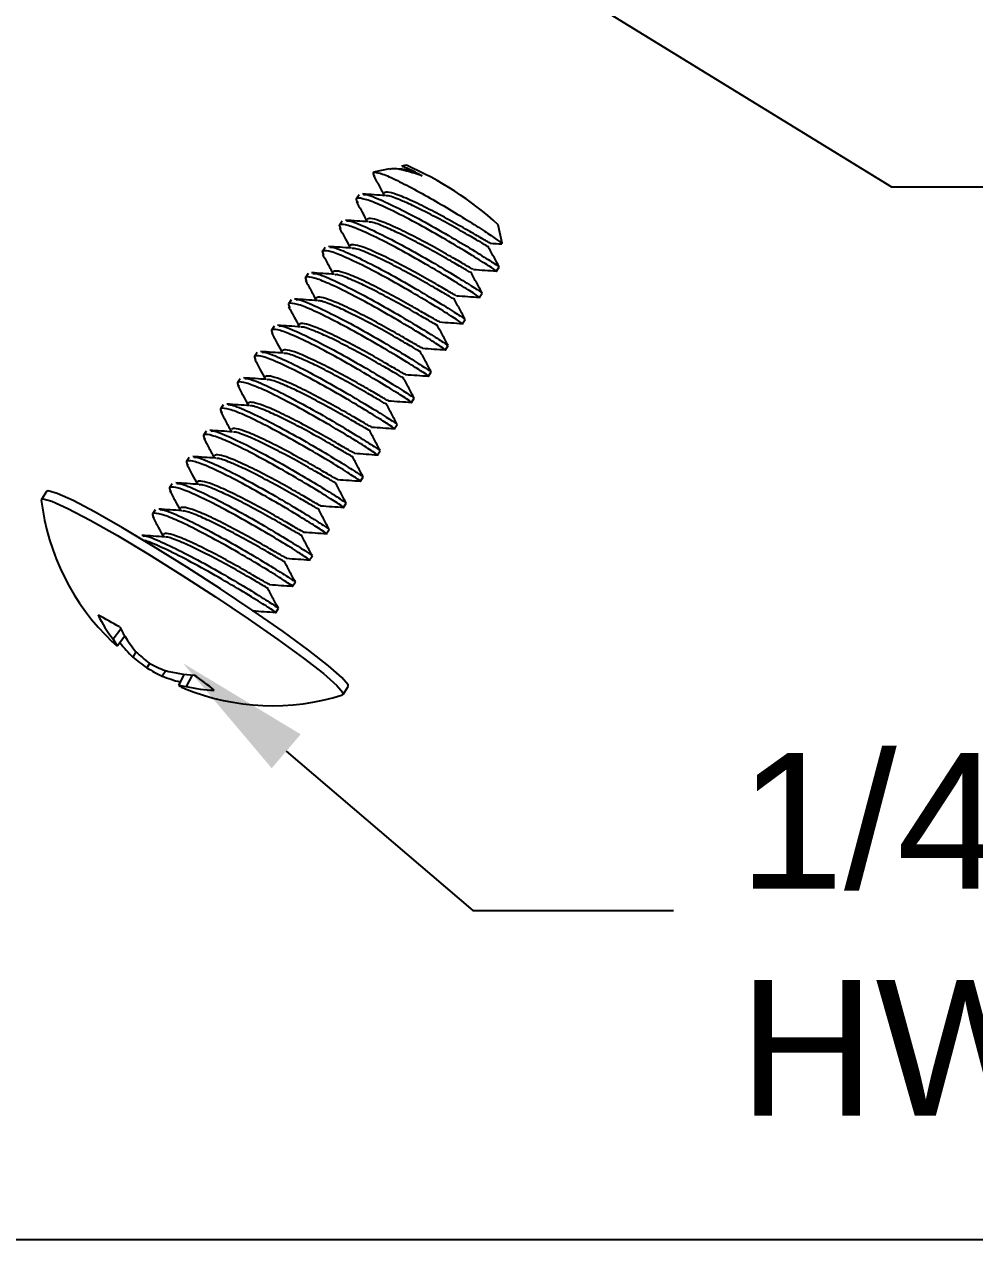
# Model space of a CAD drawing. Extents: x 0 to 12.5, y -13.7 to 0.
# Drawn here: x 5.495 to 6.808, y -13.68 to -12.001 of the extents above; entities that cross this region are included whole.
import ezdxf
from ezdxf import colors
from ezdxf.entities.mleader import LeaderData, LeaderLine
from ezdxf.math import Vec2, Vec3

# ---------------------------------------------------------------- set-up
doc = ezdxf.new("R2010")
doc.units = 0
doc.header["$LTSCALE"] = 0.5
doc.header["$MEASUREMENT"] = 0
doc.layers.add('FAB DWG', color=221, linetype='CONTINUOUS')
doc.layers.add('Hardware', color=242, linetype='CONTINUOUS')
doc.layers.add('Text-Unprinted', color=131, linetype='CONTINUOUS', plot=False)
doc.styles.add('LSAD_Standard', font='arial.ttf')

msp = doc.modelspace()

# ---------------------------------------------------------------- linework, layer by layer
at = {"layer": 'Hardware', "linetype": 'Continuous', "lineweight": 25, "transparency": 16777216}
for p, q in [((5.9996, -12.2004), (5.9774, -12.2051)), ((6.0175, -12.201), (6.0064, -12.2003)), ((6.0228, -12.1955), (6.0164, -12.1968)), ((5.9575, -12.2363), (5.9537, -12.2421)), ((5.934, -12.2726), (5.9303, -12.2784)), ((6.1554, -12.3033), (6.1498, -12.2776)), ((5.9105, -12.3089), (5.9068, -12.3147)), ((5.8871, -12.3452), (5.8833, -12.351)), ((6.1474, -12.3416), (6.1511, -12.3358)), ((6.1239, -12.3779), (6.1276, -12.3721)), ((5.8636, -12.3815), (5.8599, -12.3873)), ((6.1004, -12.4142), (6.1042, -12.4084)), ((5.8401, -12.4178), (5.8364, -12.4236)), ((6.077, -12.4505), (6.0807, -12.4447)), ((5.8167, -12.4541), (5.8129, -12.4599)), ((5.7932, -12.4904), (5.7894, -12.4961)), ((6.0535, -12.4868), (6.0572, -12.481)), ((5.7697, -12.5266), (5.766, -12.5324)), ((6.03, -12.5231), (6.0338, -12.5173)), ((5.7463, -12.5629), (5.7425, -12.5687)), ((6.0066, -12.5594), (6.0103, -12.5536)), ((5.9831, -12.5956), (5.9868, -12.5899)), ((5.7228, -12.5992), (5.719, -12.605)), ((5.9596, -12.6319), (5.9634, -12.6261)), ((5.5257, -12.6463), (5.5186, -12.6572)), ((5.6993, -12.6355), (5.6956, -12.6413)), ((5.9361, -12.6682), (5.9399, -12.6624)), ((5.6759, -12.6718), (5.6721, -12.6776)), ((5.6524, -12.7081), (5.6518, -12.709)), ((5.9127, -12.7045), (5.9164, -12.6987)), ((5.8892, -12.7408), (5.893, -12.735)), ((5.8657, -12.7771), (5.8695, -12.7713)), ((5.8423, -12.8134), (5.846, -12.8076)), ((5.6283, -12.8364), (5.6177, -12.8505)), ((5.634, -12.8462), (5.6236, -12.8594)), ((5.6492, -12.8678), (5.6449, -12.8752)), ((5.668, -12.8838), (5.6641, -12.8898)), ((5.6905, -12.8941), (5.6853, -12.9013)), ((5.716, -12.8989), (5.7081, -12.914)), ((5.7271, -12.8999), (5.7185, -12.9156)), ((5.9355, -12.9269), (5.9426, -12.916))]:
    msp.add_line(p, q, dxfattribs=at)
at = {"layer": 'Hardware', "linetype": 'Continuous', "lineweight": 25, "transparency": 16777216, "flags": 128}
for points in [[(5.9426, -12.916), (5.9423, -12.9133), (5.9338, -12.9033), (5.9153, -12.8871), (5.8878, -12.8656), (5.8525, -12.8398), (5.8113, -12.8112), (5.7662, -12.781), (5.7195, -12.7508), (5.6736, -12.7222), (5.6306, -12.6965), (5.5929, -12.675), (5.5623, -12.6589), (5.5402, -12.6489), (5.5279, -12.6455), (5.5257, -12.6463)], [(5.5184, -12.6583), (5.5209, -12.6564), (5.5332, -12.6598), (5.5552, -12.6698), (5.5859, -12.6859), (5.6236, -12.7073), (5.6665, -12.733), (5.7125, -12.7617), (5.7592, -12.7919), (5.8042, -12.8221), (5.8455, -12.8507), (5.8807, -12.8765), (5.9083, -12.898), (5.9268, -12.9142), (5.9352, -12.9242), (5.9346, -12.9275)]]:
    msp.add_lwpolyline(points, dxfattribs=at)
at = {"layer": 'Hardware', "linetype": 'Continuous', "lineweight": 25, "transparency": 16777216}
for centre, radius, start, end in [((5.8342, -12.6264), 0.4705, 47.8577, 66.3586), ((5.8381, -12.6204), 0.3219, 186.7687, 226.5058), ((5.3475, -13.3062), 0.549, 59.4309, 62.9961), ((5.7608, -12.7379), 0.182, 205.7449, 218.1852), ((5.8109, -12.7376), 0.2076, 207.495, 218.8238), ((5.647, -12.8218), 0.0443, 225.5953, 238.1242), ((5.6683, -12.8235), 0.0573, 208.0157, 218.7523), ((5.765, -12.7499), 0.1736, 217.3292, 226.2182), ((5.8213, -12.6645), 0.2748, 230.0676, 235.0955), ((5.8442, -12.6594), 0.2854, 226.8992, 231.7849), ((5.8059, -12.6525), 0.2765, 239.1457, 244.1581), ((5.7988, -12.6319), 0.2838, 242.4792, 247.3783), ((5.7409, -12.6948), 0.2055, 255.5512, 266.926), ((5.4062, -13.3593), 0.5618, 51.3098, 54.8203), ((5.7513, -12.7384), 0.1758, 247.9468, 256.5677), ((5.7337, -12.8758), 0.046, 236.1418, 248.4368), ((5.7217, -12.86), 0.0557, 255.8224, 266.7001), ((5.7614, -12.7409), 0.18, 256.2024, 268.7065), ((5.8381, -12.6204), 0.3219, 247.7745, 287.4477)]:
    msp.add_arc(centre, radius, start, end, dxfattribs=at)
for points, knots in [([(5.9786, -12.2049), (5.978, -12.2051), (5.9762, -12.2058), (5.9781, -12.2089), (5.9793, -12.2109)], [0, 0, 0, 0, 0.349433, 1, 1, 1, 1]), ([(5.9776, -12.2097), (5.9801, -12.2145), (5.9852, -12.2239), (5.9902, -12.2333), (5.9927, -12.238)], [0, 0, 0, 0, 0.5004314, 1, 1, 1, 1]), ([(5.9786, -12.2049), (5.9818, -12.2054), (5.9882, -12.2063), (6.0095, -12.2158), (6.0365, -12.2299), (6.067, -12.2471), (6.097, -12.2651), (6.1235, -12.2816), (6.1433, -12.2948), (6.155, -12.303), (6.155, -12.3037), (6.155, -12.304)], [0, 0, 0, 0, 0.117031, 0.234062, 0.35118, 0.464409, 0.577698, 0.688252, 0.7977, 0.90561, 1, 1, 1, 1]), ([(6.0449, -12.2102), (6.0374, -12.2077), (6.0223, -12.2027), (6.0065, -12.1996), (6.0017, -12.2007), (5.9998, -12.2011)], [0, 0, 0, 0, 0.369108, 0.74889, 1, 1, 1, 1]), ([(6.0171, -12.1967), (6.0178, -12.1969), (6.0201, -12.1973), (6.0283, -12.2009), (6.0395, -12.2072), (6.0449, -12.2102)], [0, 0, 0, 0, 0.172667, 0.60181, 1, 1, 1, 1]), ([(6.0449, -12.2102), (6.0424, -12.2091), (6.0325, -12.2049), (6.0219, -12.2009), (6.019, -12.2015), (6.0185, -12.2017)], [0, 0, 0, 0, 0.21001, 0.835444, 1, 1, 1, 1]), ([(6.1469, -12.3413), (6.147, -12.3414), (6.1497, -12.343), (6.1417, -12.3376), (6.1225, -12.3253), (6.0913, -12.3063), (6.0545, -12.285), (6.017, -12.2647), (5.986, -12.2497), (5.9645, -12.2414), (5.956, -12.2405), (5.9528, -12.2421), (5.9546, -12.2452), (5.9558, -12.2472)], [0, 0, 0, 0, 0.008067, 0.124209, 0.240351, 0.356493, 0.472636, 0.588778, 0.70492, 0.804129, 0.904298, 0.93774, 1, 1, 1, 1]), ([(5.994, -12.2373), (5.9888, -12.237), (5.9782, -12.2363), (5.9676, -12.2355), (5.9623, -12.2351)], [0, 0, 0, 0, 0.499617, 1, 1, 1, 1]), ([(5.9639, -12.2362), (5.9649, -12.236), (5.9686, -12.2354), (5.9887, -12.2435), (6.0206, -12.2588), (6.0582, -12.2793), (6.0951, -12.3006), (6.1258, -12.3193), (6.1469, -12.3327), (6.1496, -12.3347), (6.151, -12.3357)], [0, 0, 0, 0, 0.047017, 0.183541, 0.320064, 0.456588, 0.593111, 0.729635, 0.866159, 1, 1, 1, 1]), ([(6.1389, -12.3031), (6.1377, -12.3025), (6.1355, -12.3014), (6.1194, -12.292), (6.0963, -12.2788), (6.0685, -12.2635), (6.0404, -12.249), (6.0171, -12.2385), (6.0012, -12.233), (5.9941, -12.2323), (5.9927, -12.2336), (5.9923, -12.234)], [0, 0, 0, 0, 0.123141, 0.248482, 0.373822, 0.499163, 0.624503, 0.749844, 0.85389, 0.959085, 1, 1, 1, 1]), ([(6.1358, -12.3075), (6.1359, -12.3075), (6.1376, -12.3089), (6.1314, -12.3052), (6.1168, -12.2968), (6.0933, -12.2832), (6.0671, -12.2689), (6.0422, -12.256), (6.0249, -12.2479), (6.0092, -12.2412), (5.9984, -12.2372), (5.9956, -12.2378), (5.995, -12.238)], [0, 0, 0, 0, 0.007326, 0.143902, 0.280479, 0.417055, 0.553631, 0.667004, 0.78163, 0.82749, 0.964066, 1, 1, 1, 1]), ([(5.9541, -12.246), (5.9566, -12.2507), (5.9616, -12.2599), (5.9664, -12.2691), (5.9688, -12.2735)], [0, 0, 0, 0, 0.51432, 1, 1, 1, 1]), ([(6.1234, -12.3776), (6.1236, -12.3777), (6.1262, -12.3793), (6.1183, -12.3739), (6.099, -12.3616), (6.0678, -12.3426), (6.031, -12.3213), (5.9935, -12.301), (5.9625, -12.286), (5.941, -12.2777), (5.9326, -12.2768), (5.9293, -12.2784), (5.9312, -12.2815), (5.9324, -12.2835)], [0, 0, 0, 0, 0.008067, 0.124209, 0.240351, 0.356493, 0.472636, 0.588778, 0.70492, 0.804129, 0.904298, 0.93774, 1, 1, 1, 1]), ([(5.9706, -12.2736), (5.9653, -12.2733), (5.9548, -12.2725), (5.9442, -12.2718), (5.9389, -12.2714)], [0, 0, 0, 0, 0.499617, 1, 1, 1, 1]), ([(5.9404, -12.2724), (5.9414, -12.2723), (5.9452, -12.2717), (5.9652, -12.2798), (5.9971, -12.2951), (6.0348, -12.3155), (6.0717, -12.3369), (6.1023, -12.3555), (6.1235, -12.369), (6.1262, -12.371), (6.1275, -12.372)], [0, 0, 0, 0, 0.047017, 0.183541, 0.320064, 0.456588, 0.593111, 0.729635, 0.866159, 1, 1, 1, 1]), ([(6.1154, -12.3394), (6.1143, -12.3388), (6.112, -12.3377), (6.096, -12.3283), (6.0728, -12.3151), (6.045, -12.2998), (6.0169, -12.2853), (5.9937, -12.2748), (5.9777, -12.2693), (5.9706, -12.2686), (5.9692, -12.2699), (5.9688, -12.2703)], [0, 0, 0, 0, 0.123141, 0.248482, 0.373822, 0.499163, 0.624503, 0.749844, 0.85389, 0.959085, 1, 1, 1, 1]), ([(6.1123, -12.3438), (6.1124, -12.3438), (6.1141, -12.3452), (6.108, -12.3415), (6.0934, -12.333), (6.0698, -12.3195), (6.0437, -12.3052), (6.0187, -12.2923), (6.0014, -12.2842), (5.9857, -12.2775), (5.975, -12.2735), (5.9721, -12.2741), (5.9715, -12.2742)], [0, 0, 0, 0, 0.007326, 0.143902, 0.280479, 0.417055, 0.553631, 0.667004, 0.78163, 0.82749, 0.964066, 1, 1, 1, 1]), ([(5.9306, -12.2823), (5.9332, -12.287), (5.9381, -12.2962), (5.943, -12.3053), (5.9453, -12.3098)], [0, 0, 0, 0, 0.51432, 1, 1, 1, 1]), ([(5.9471, -12.3099), (5.9418, -12.3095), (5.9313, -12.3088), (5.9207, -12.3081), (5.9154, -12.3077)], [0, 0, 0, 0, 0.499617, 1, 1, 1, 1]), ([(5.917, -12.3087), (5.9179, -12.3086), (5.9217, -12.308), (5.9418, -12.3161), (5.9736, -12.3314), (6.0113, -12.3518), (6.0482, -12.3732), (6.0789, -12.3918), (6.1, -12.4053), (6.1027, -12.4073), (6.104, -12.4083)], [0, 0, 0, 0, 0.047017, 0.183541, 0.320064, 0.456588, 0.593111, 0.729635, 0.866159, 1, 1, 1, 1]), ([(6.0919, -12.3757), (6.0908, -12.3751), (6.0886, -12.374), (6.0725, -12.3646), (6.0494, -12.3513), (6.0216, -12.3361), (5.9934, -12.3216), (5.9702, -12.3111), (5.9543, -12.3055), (5.9471, -12.3049), (5.9457, -12.3062), (5.9454, -12.3066)], [0, 0, 0, 0, 0.123141, 0.248482, 0.373822, 0.499163, 0.624503, 0.749844, 0.85389, 0.959085, 1, 1, 1, 1]), ([(6.0888, -12.3801), (6.0889, -12.3801), (6.0907, -12.3815), (6.0845, -12.3778), (6.0699, -12.3693), (6.0464, -12.3558), (6.0202, -12.3415), (5.9953, -12.3285), (5.978, -12.3205), (5.9623, -12.3138), (5.9515, -12.3098), (5.9486, -12.3104), (5.948, -12.3105)], [0, 0, 0, 0, 0.007326, 0.143902, 0.280479, 0.417055, 0.553631, 0.667004, 0.78163, 0.82749, 0.964066, 1, 1, 1, 1]), ([(6.1511, -12.3358), (6.1486, -12.3311), (6.1436, -12.3218), (6.1385, -12.3124), (6.136, -12.3076)], [0, 0, 0, 0, 0.5004911, 1, 1, 1, 1]), ([(6.1389, -12.3031), (6.1443, -12.3035), (6.1496, -12.3039), (6.155, -12.3042), (6.155, -12.3042)], [0, 0, 0, 0, 0.993265, 1, 1, 1, 1]), ([(6.0999, -12.4139), (6.1001, -12.414), (6.1027, -12.4156), (6.0948, -12.4102), (6.0756, -12.3979), (6.0443, -12.3789), (6.0076, -12.3576), (5.97, -12.3373), (5.939, -12.3223), (5.9176, -12.3139), (5.9091, -12.3131), (5.9059, -12.3147), (5.9077, -12.3178), (5.9089, -12.3197)], [0, 0, 0, 0, 0.008067, 0.124209, 0.240351, 0.356493, 0.472636, 0.588778, 0.70492, 0.804129, 0.904298, 0.93774, 1, 1, 1, 1]), ([(5.9072, -12.3186), (5.9097, -12.3233), (5.9146, -12.3325), (5.9195, -12.3416), (5.9219, -12.3461)], [0, 0, 0, 0, 0.51432, 1, 1, 1, 1]), ([(5.9236, -12.3462), (5.9184, -12.3458), (5.9078, -12.3451), (5.8972, -12.3444), (5.8919, -12.344)], [0, 0, 0, 0, 0.499617, 1, 1, 1, 1]), ([(5.8935, -12.345), (5.8945, -12.3449), (5.8982, -12.3442), (5.9183, -12.3524), (5.9502, -12.3677), (5.9878, -12.3881), (6.0247, -12.4095), (6.0554, -12.4281), (6.0765, -12.4416), (6.0792, -12.4436), (6.0806, -12.4446)], [0, 0, 0, 0, 0.047017, 0.183541, 0.320064, 0.456588, 0.593111, 0.729635, 0.866159, 1, 1, 1, 1]), ([(6.0685, -12.412), (6.0673, -12.4114), (6.0651, -12.4103), (6.049, -12.4009), (6.0259, -12.3876), (5.9981, -12.3723), (5.9699, -12.3579), (5.9467, -12.3474), (5.9308, -12.3418), (5.9237, -12.3412), (5.9223, -12.3425), (5.9219, -12.3429)], [0, 0, 0, 0, 0.123141, 0.2484816, 0.3738221, 0.4991627, 0.6245033, 0.7498438, 0.8538896, 0.9590852, 1, 1, 1, 1]), ([(6.1276, -12.3721), (6.1251, -12.3674), (6.1201, -12.3581), (6.1151, -12.3486), (6.1125, -12.3439)], [0, 0, 0, 0, 0.500491, 1, 1, 1, 1]), ([(6.1155, -12.3394), (6.1208, -12.3398), (6.1315, -12.3405), (6.142, -12.3413), (6.1473, -12.3416)], [0, 0, 0, 0, 0.499441, 1, 1, 1, 1]), ([(6.0765, -12.4502), (6.0766, -12.4503), (6.0793, -12.4519), (6.0713, -12.4464), (6.0521, -12.4342), (6.0209, -12.4152), (5.9841, -12.3939), (5.9466, -12.3736), (5.9156, -12.3586), (5.8941, -12.3502), (5.8856, -12.3494), (5.8824, -12.351), (5.8842, -12.3541), (5.8854, -12.356)], [0, 0, 0, 0, 0.008067, 0.124209, 0.240351, 0.356493, 0.472636, 0.588778, 0.70492, 0.804129, 0.904298, 0.93774, 1, 1, 1, 1]), ([(5.8837, -12.3549), (5.8862, -12.3596), (5.8911, -12.3688), (5.896, -12.3779), (5.8984, -12.3824)], [0, 0, 0, 0, 0.5143198, 1, 1, 1, 1]), ([(6.0654, -12.4163), (6.0655, -12.4164), (6.0672, -12.4178), (6.061, -12.4141), (6.0464, -12.4056), (6.0229, -12.3921), (5.9967, -12.3778), (5.9718, -12.3648), (5.9545, -12.3568), (5.9388, -12.3501), (5.928, -12.3461), (5.9252, -12.3467), (5.9246, -12.3468)], [0, 0, 0, 0, 0.0073259, 0.1439023, 0.2804787, 0.417055, 0.5536314, 0.6670041, 0.7816296, 0.8274895, 0.9640659, 1, 1, 1, 1]), ([(6.045, -12.4482), (6.0439, -12.4477), (6.0416, -12.4466), (6.0256, -12.4372), (6.0024, -12.4239), (5.9746, -12.4086), (5.9465, -12.3942), (5.9233, -12.3837), (5.9073, -12.3781), (5.9002, -12.3775), (5.8988, -12.3788), (5.8984, -12.3792)], [0, 0, 0, 0, 0.123141, 0.248482, 0.373822, 0.499163, 0.624503, 0.749844, 0.85389, 0.959085, 1, 1, 1, 1]), ([(6.092, -12.3757), (6.0973, -12.3761), (6.108, -12.3768), (6.1186, -12.3776), (6.1239, -12.3779)], [0, 0, 0, 0, 0.4994411, 1, 1, 1, 1]), ([(6.053, -12.4865), (6.0532, -12.4866), (6.0558, -12.4882), (6.0479, -12.4827), (6.0286, -12.4705), (5.9974, -12.4515), (5.9606, -12.4302), (5.9231, -12.4099), (5.8921, -12.3949), (5.8706, -12.3865), (5.8622, -12.3857), (5.8589, -12.3873), (5.8608, -12.3903), (5.862, -12.3923)], [0, 0, 0, 0, 0.0080673, 0.1242094, 0.2403514, 0.3564935, 0.4726355, 0.5887776, 0.7049196, 0.8041289, 0.9042982, 0.9377396, 1, 1, 1, 1]), ([(5.8602, -12.3912), (5.8628, -12.3959), (5.8677, -12.4051), (5.8726, -12.4142), (5.8749, -12.4186)], [0, 0, 0, 0, 0.51432, 1, 1, 1, 1]), ([(5.9002, -12.3825), (5.8949, -12.3821), (5.8844, -12.3814), (5.8738, -12.3807), (5.8684, -12.3803)], [0, 0, 0, 0, 0.499617, 1, 1, 1, 1]), ([(5.87, -12.3813), (5.871, -12.3811), (5.8748, -12.3805), (5.8948, -12.3887), (5.9267, -12.404), (5.9644, -12.4244), (6.0013, -12.4457), (6.0319, -12.4644), (6.0531, -12.4779), (6.0558, -12.4799), (6.0571, -12.4809)], [0, 0, 0, 0, 0.047017, 0.183541, 0.320064, 0.456588, 0.593111, 0.729635, 0.866159, 1, 1, 1, 1]), ([(6.0419, -12.4526), (6.042, -12.4527), (6.0437, -12.454), (6.0376, -12.4504), (6.0229, -12.4419), (5.9994, -12.4284), (5.9733, -12.414), (5.9483, -12.4011), (5.931, -12.393), (5.9153, -12.3864), (5.9046, -12.3824), (5.9017, -12.383), (5.9011, -12.3831)], [0, 0, 0, 0, 0.007326, 0.143902, 0.280479, 0.417055, 0.553631, 0.667004, 0.78163, 0.82749, 0.964066, 1, 1, 1, 1]), ([(6.1042, -12.4084), (6.1017, -12.4037), (6.0966, -12.3944), (6.0916, -12.3849), (6.0891, -12.3802)], [0, 0, 0, 0, 0.500491, 1, 1, 1, 1]), ([(6.0685, -12.412), (6.0739, -12.4124), (6.0845, -12.4131), (6.0951, -12.4138), (6.1004, -12.4142)], [0, 0, 0, 0, 0.499441, 1, 1, 1, 1]), ([(6.0295, -12.5228), (6.0297, -12.5229), (6.0323, -12.5245), (6.0244, -12.519), (6.0052, -12.5068), (5.9739, -12.4878), (5.9371, -12.4665), (5.8996, -12.4462), (5.8686, -12.4312), (5.8472, -12.4228), (5.8387, -12.422), (5.8355, -12.4236), (5.8373, -12.4266), (5.8385, -12.4286)], [0, 0, 0, 0, 0.008067, 0.124209, 0.240351, 0.356493, 0.472636, 0.588778, 0.70492, 0.804129, 0.904298, 0.93774, 1, 1, 1, 1]), ([(5.8368, -12.4275), (5.8393, -12.4322), (5.8442, -12.4414), (5.8491, -12.4505), (5.8515, -12.4549)], [0, 0, 0, 0, 0.51432, 1, 1, 1, 1]), ([(5.8767, -12.4188), (5.8714, -12.4184), (5.8609, -12.4177), (5.8503, -12.417), (5.845, -12.4166)], [0, 0, 0, 0, 0.499617, 1, 1, 1, 1]), ([(5.8466, -12.4176), (5.8475, -12.4174), (5.8513, -12.4168), (5.8714, -12.4249), (5.9032, -12.4403), (5.9409, -12.4607), (5.9778, -12.482), (6.0085, -12.5007), (6.0296, -12.5142), (6.0323, -12.5162), (6.0336, -12.5172)], [0, 0, 0, 0, 0.047017, 0.183541, 0.320064, 0.456588, 0.593111, 0.729635, 0.866159, 1, 1, 1, 1]), ([(6.0215, -12.4845), (6.0204, -12.484), (6.0181, -12.4829), (6.0021, -12.4735), (5.979, -12.4602), (5.9512, -12.4449), (5.923, -12.4305), (5.8998, -12.4199), (5.8839, -12.4144), (5.8767, -12.4138), (5.8753, -12.4151), (5.8749, -12.4155)], [0, 0, 0, 0, 0.123141, 0.248482, 0.373822, 0.499163, 0.624503, 0.749844, 0.85389, 0.959085, 1, 1, 1, 1]), ([(6.0184, -12.4889), (6.0185, -12.489), (6.0203, -12.4903), (6.0141, -12.4867), (5.9995, -12.4782), (5.976, -12.4647), (5.9498, -12.4503), (5.9249, -12.4374), (5.9076, -12.4293), (5.8918, -12.4227), (5.8811, -12.4186), (5.8782, -12.4193), (5.8776, -12.4194)], [0, 0, 0, 0, 0.007326, 0.143902, 0.280479, 0.417055, 0.553631, 0.667004, 0.78163, 0.82749, 0.964066, 1, 1, 1, 1]), ([(6.0807, -12.4447), (6.0782, -12.44), (6.0732, -12.4306), (6.0681, -12.4212), (6.0656, -12.4165)], [0, 0, 0, 0, 0.500491, 1, 1, 1, 1]), ([(6.0061, -12.5591), (6.0062, -12.5592), (6.0089, -12.5608), (6.0009, -12.5553), (5.9817, -12.5431), (5.9505, -12.524), (5.9137, -12.5028), (5.8762, -12.4824), (5.8452, -12.4674), (5.8237, -12.4591), (5.8152, -12.4582), (5.812, -12.4599), (5.8138, -12.4629), (5.815, -12.4649)], [0, 0, 0, 0, 0.008067, 0.124209, 0.240351, 0.356493, 0.472636, 0.588778, 0.70492, 0.804129, 0.904298, 0.93774, 1, 1, 1, 1]), ([(5.8532, -12.4551), (5.848, -12.4547), (5.8374, -12.454), (5.8268, -12.4532), (5.8215, -12.4529)], [0, 0, 0, 0, 0.4996169, 1, 1, 1, 1]), ([(5.8231, -12.4539), (5.8241, -12.4537), (5.8278, -12.4531), (5.8479, -12.4612), (5.8798, -12.4766), (5.9174, -12.497), (5.9543, -12.5183), (5.985, -12.537), (6.0061, -12.5505), (6.0088, -12.5525), (6.0102, -12.5535)], [0, 0, 0, 0, 0.047017, 0.183541, 0.320064, 0.456588, 0.593111, 0.729635, 0.866159, 1, 1, 1, 1]), ([(5.998, -12.5208), (5.9969, -12.5203), (5.9947, -12.5192), (5.9786, -12.5097), (5.9555, -12.4965), (5.9277, -12.4812), (5.8995, -12.4668), (5.8763, -12.4562), (5.8604, -12.4507), (5.8533, -12.45), (5.8519, -12.4514), (5.8515, -12.4517)], [0, 0, 0, 0, 0.123141, 0.2484816, 0.3738221, 0.4991627, 0.6245033, 0.7498438, 0.8538896, 0.9590852, 1, 1, 1, 1]), ([(5.995, -12.5252), (5.995, -12.5253), (5.9968, -12.5266), (5.9906, -12.523), (5.976, -12.5145), (5.9525, -12.501), (5.9263, -12.4866), (5.9014, -12.4737), (5.8841, -12.4656), (5.8684, -12.459), (5.8576, -12.4549), (5.8548, -12.4556), (5.8542, -12.4557)], [0, 0, 0, 0, 0.007326, 0.143902, 0.280479, 0.417055, 0.553631, 0.667004, 0.78163, 0.82749, 0.964066, 1, 1, 1, 1]), ([(6.0572, -12.481), (6.0547, -12.4763), (6.0497, -12.4669), (6.0447, -12.4575), (6.0421, -12.4528)], [0, 0, 0, 0, 0.500491, 1, 1, 1, 1]), ([(6.0451, -12.4483), (6.0504, -12.4487), (6.0611, -12.4494), (6.0716, -12.4501), (6.0769, -12.4505)], [0, 0, 0, 0, 0.499441, 1, 1, 1, 1]), ([(5.8133, -12.4637), (5.8158, -12.4685), (5.8207, -12.4777), (5.8256, -12.4868), (5.828, -12.4912)], [0, 0, 0, 0, 0.51432, 1, 1, 1, 1]), ([(5.9826, -12.5954), (5.9828, -12.5955), (5.9854, -12.597), (5.9774, -12.5916), (5.9582, -12.5793), (5.927, -12.5603), (5.8902, -12.5391), (5.8527, -12.5187), (5.8217, -12.5037), (5.8002, -12.4954), (5.7918, -12.4945), (5.7885, -12.4962), (5.7904, -12.4992), (5.7916, -12.5012)], [0, 0, 0, 0, 0.008067, 0.124209, 0.240351, 0.356493, 0.472636, 0.588778, 0.70492, 0.804129, 0.904298, 0.93774, 1, 1, 1, 1]), ([(5.8298, -12.4913), (5.8245, -12.491), (5.814, -12.4903), (5.8034, -12.4895), (5.798, -12.4892)], [0, 0, 0, 0, 0.499617, 1, 1, 1, 1]), ([(5.7996, -12.4902), (5.8006, -12.49), (5.8043, -12.4894), (5.8244, -12.4975), (5.8563, -12.5129), (5.894, -12.5333), (5.9309, -12.5546), (5.9615, -12.5733), (5.9827, -12.5868), (5.9854, -12.5888), (5.9867, -12.5898)], [0, 0, 0, 0, 0.047017, 0.183541, 0.320064, 0.456588, 0.593111, 0.729635, 0.866159, 1, 1, 1, 1]), ([(5.9746, -12.5571), (5.9735, -12.5566), (5.9712, -12.5555), (5.9552, -12.546), (5.932, -12.5328), (5.9042, -12.5175), (5.8761, -12.503), (5.8529, -12.4925), (5.8369, -12.487), (5.8298, -12.4863), (5.8284, -12.4877), (5.828, -12.488)], [0, 0, 0, 0, 0.123141, 0.248482, 0.373822, 0.499163, 0.624503, 0.749844, 0.85389, 0.959085, 1, 1, 1, 1]), ([(5.9715, -12.5615), (5.9716, -12.5616), (5.9733, -12.5629), (5.9672, -12.5593), (5.9525, -12.5508), (5.929, -12.5373), (5.9029, -12.5229), (5.8779, -12.51), (5.8606, -12.5019), (5.8449, -12.4952), (5.8341, -12.4912), (5.8313, -12.4918), (5.8307, -12.492)], [0, 0, 0, 0, 0.007326, 0.143902, 0.280479, 0.417055, 0.553631, 0.667004, 0.78163, 0.82749, 0.964066, 1, 1, 1, 1]), ([(6.0338, -12.5173), (6.0313, -12.5126), (6.0262, -12.5032), (6.0212, -12.4938), (6.0187, -12.4891)], [0, 0, 0, 0, 0.500491, 1, 1, 1, 1]), ([(6.0216, -12.4846), (6.0269, -12.4849), (6.0376, -12.4857), (6.0482, -12.4864), (6.0534, -12.4868)], [0, 0, 0, 0, 0.499441, 1, 1, 1, 1]), ([(5.7898, -12.5), (5.7924, -12.5048), (5.7973, -12.5139), (5.8022, -12.5231), (5.8045, -12.5275)], [0, 0, 0, 0, 0.5143198, 1, 1, 1, 1]), ([(5.8063, -12.5276), (5.801, -12.5273), (5.7905, -12.5266), (5.7799, -12.5258), (5.7746, -12.5254)], [0, 0, 0, 0, 0.499617, 1, 1, 1, 1]), ([(5.7762, -12.5265), (5.7771, -12.5263), (5.7809, -12.5257), (5.801, -12.5338), (5.8328, -12.5491), (5.8705, -12.5696), (5.9074, -12.5909), (5.9381, -12.6096), (5.9592, -12.623), (5.9619, -12.6251), (5.9632, -12.626)], [0, 0, 0, 0, 0.047017, 0.183541, 0.320064, 0.456588, 0.593111, 0.729635, 0.866159, 1, 1, 1, 1]), ([(5.9511, -12.5934), (5.95, -12.5928), (5.9477, -12.5917), (5.9317, -12.5823), (5.9086, -12.5691), (5.8808, -12.5538), (5.8526, -12.5393), (5.8294, -12.5288), (5.8135, -12.5233), (5.8063, -12.5226), (5.8049, -12.5239), (5.8045, -12.5243)], [0, 0, 0, 0, 0.123141, 0.248482, 0.373822, 0.499163, 0.624503, 0.749844, 0.85389, 0.959085, 1, 1, 1, 1]), ([(5.948, -12.5978), (5.9481, -12.5979), (5.9499, -12.5992), (5.9437, -12.5956), (5.9291, -12.5871), (5.9055, -12.5735), (5.8794, -12.5592), (5.8545, -12.5463), (5.8372, -12.5382), (5.8214, -12.5315), (5.8107, -12.5275), (5.8078, -12.5281), (5.8072, -12.5283)], [0, 0, 0, 0, 0.007326, 0.143902, 0.280479, 0.417055, 0.553631, 0.667004, 0.78163, 0.82749, 0.964066, 1, 1, 1, 1]), ([(6.0103, -12.5535), (6.0078, -12.5489), (6.0028, -12.5395), (5.9977, -12.5301), (5.9952, -12.5254)], [0, 0, 0, 0, 0.500491, 1, 1, 1, 1]), ([(5.9981, -12.5209), (6.0035, -12.5212), (6.0141, -12.522), (6.0247, -12.5227), (6.03, -12.5231)], [0, 0, 0, 0, 0.499441, 1, 1, 1, 1]), ([(5.9591, -12.6316), (5.9593, -12.6317), (5.9619, -12.6333), (5.954, -12.6279), (5.9348, -12.6156), (5.9035, -12.5966), (5.8667, -12.5753), (5.8292, -12.555), (5.7982, -12.54), (5.7768, -12.5317), (5.7683, -12.5308), (5.7651, -12.5324), (5.7669, -12.5355), (5.7681, -12.5375)], [0, 0, 0, 0, 0.008067, 0.124209, 0.240351, 0.356493, 0.472636, 0.588778, 0.70492, 0.804129, 0.904298, 0.93774, 1, 1, 1, 1]), ([(5.7664, -12.5363), (5.7689, -12.541), (5.7738, -12.5502), (5.7787, -12.5594), (5.7811, -12.5638)], [0, 0, 0, 0, 0.51432, 1, 1, 1, 1]), ([(5.7828, -12.5639), (5.7776, -12.5636), (5.767, -12.5628), (5.7564, -12.5621), (5.7511, -12.5617)], [0, 0, 0, 0, 0.499617, 1, 1, 1, 1]), ([(5.7527, -12.5627), (5.7537, -12.5626), (5.7574, -12.562), (5.7775, -12.5701), (5.8094, -12.5854), (5.847, -12.6058), (5.8839, -12.6272), (5.9146, -12.6458), (5.9357, -12.6593), (5.9384, -12.6613), (5.9398, -12.6623)], [0, 0, 0, 0, 0.047017, 0.183541, 0.320064, 0.456588, 0.593111, 0.729635, 0.866159, 1, 1, 1, 1]), ([(5.9276, -12.6297), (5.9265, -12.6291), (5.9243, -12.628), (5.9082, -12.6186), (5.8851, -12.6054), (5.8573, -12.5901), (5.8291, -12.5756), (5.8059, -12.5651), (5.79, -12.5596), (5.7829, -12.5589), (5.7815, -12.5602), (5.7811, -12.5606)], [0, 0, 0, 0, 0.123141, 0.248482, 0.373822, 0.499163, 0.624503, 0.749844, 0.85389, 0.959085, 1, 1, 1, 1]), ([(5.9868, -12.5898), (5.9843, -12.5852), (5.9793, -12.5758), (5.9743, -12.5664), (5.9717, -12.5617)], [0, 0, 0, 0, 0.500491, 1, 1, 1, 1]), ([(5.9747, -12.5572), (5.98, -12.5575), (5.9906, -12.5583), (6.0012, -12.559), (6.0065, -12.5594)], [0, 0, 0, 0, 0.499441, 1, 1, 1, 1]), ([(5.9357, -12.6679), (5.9358, -12.668), (5.9385, -12.6696), (5.9305, -12.6642), (5.9113, -12.6519), (5.8801, -12.6329), (5.8433, -12.6116), (5.8058, -12.5913), (5.7748, -12.5763), (5.7533, -12.568), (5.7448, -12.5671), (5.7416, -12.5687), (5.7434, -12.5718), (5.7446, -12.5738)], [0, 0, 0, 0, 0.008067, 0.124209, 0.240351, 0.356493, 0.472636, 0.588778, 0.70492, 0.804129, 0.904298, 0.93774, 1, 1, 1, 1]), ([(5.7429, -12.5726), (5.7454, -12.5773), (5.7503, -12.5865), (5.7552, -12.5956), (5.7576, -12.6001)], [0, 0, 0, 0, 0.51432, 1, 1, 1, 1]), ([(5.9246, -12.6341), (5.9246, -12.6341), (5.9264, -12.6355), (5.9202, -12.6318), (5.9056, -12.6234), (5.8821, -12.6098), (5.8559, -12.5955), (5.831, -12.5826), (5.8137, -12.5745), (5.798, -12.5678), (5.7872, -12.5638), (5.7844, -12.5644), (5.7838, -12.5645)], [0, 0, 0, 0, 0.007326, 0.143902, 0.280479, 0.417055, 0.553631, 0.667004, 0.78163, 0.82749, 0.964066, 1, 1, 1, 1]), ([(5.9042, -12.666), (5.9031, -12.6654), (5.9008, -12.6643), (5.8848, -12.6549), (5.8616, -12.6416), (5.8338, -12.6264), (5.8057, -12.6119), (5.7824, -12.6014), (5.7665, -12.5958), (5.7594, -12.5952), (5.758, -12.5965), (5.7576, -12.5969)], [0, 0, 0, 0, 0.123141, 0.248482, 0.373822, 0.499163, 0.624503, 0.749844, 0.85389, 0.959085, 1, 1, 1, 1]), ([(5.9512, -12.5934), (5.9565, -12.5938), (5.9672, -12.5945), (5.9777, -12.5953), (5.983, -12.5957)], [0, 0, 0, 0, 0.4994411, 1, 1, 1, 1]), ([(5.9122, -12.7042), (5.9124, -12.7043), (5.915, -12.7059), (5.907, -12.7005), (5.8878, -12.6882), (5.8566, -12.6692), (5.8198, -12.6479), (5.7823, -12.6276), (5.7513, -12.6126), (5.7298, -12.6042), (5.7214, -12.6034), (5.7181, -12.605), (5.72, -12.6081), (5.7212, -12.61)], [0, 0, 0, 0, 0.008067, 0.124209, 0.240351, 0.356493, 0.472636, 0.588778, 0.70492, 0.804129, 0.904298, 0.93774, 1, 1, 1, 1]), ([(5.7194, -12.6089), (5.7219, -12.6136), (5.7269, -12.6228), (5.7317, -12.6319), (5.7341, -12.6364)], [0, 0, 0, 0, 0.51432, 1, 1, 1, 1]), ([(5.7594, -12.6002), (5.7541, -12.5998), (5.7436, -12.5991), (5.7329, -12.5984), (5.7276, -12.598)], [0, 0, 0, 0, 0.499617, 1, 1, 1, 1]), ([(5.7292, -12.599), (5.7302, -12.5989), (5.7339, -12.5983), (5.754, -12.6064), (5.7859, -12.6217), (5.8236, -12.6421), (5.8605, -12.6635), (5.8911, -12.6821), (5.9123, -12.6956), (5.915, -12.6976), (5.9163, -12.6986)], [0, 0, 0, 0, 0.047017, 0.183541, 0.320064, 0.456588, 0.593111, 0.729635, 0.866159, 1, 1, 1, 1]), ([(5.9011, -12.6704), (5.9012, -12.6704), (5.9029, -12.6718), (5.8968, -12.6681), (5.8821, -12.6596), (5.8586, -12.6461), (5.8325, -12.6318), (5.8075, -12.6188), (5.7902, -12.6108), (5.7745, -12.6041), (5.7637, -12.6001), (5.7609, -12.6007), (5.7603, -12.6008)], [0, 0, 0, 0, 0.007326, 0.143902, 0.280479, 0.417055, 0.553631, 0.667004, 0.78163, 0.82749, 0.964066, 1, 1, 1, 1]), ([(5.9634, -12.6261), (5.9608, -12.6214), (5.9558, -12.6121), (5.9508, -12.6027), (5.9483, -12.5979)], [0, 0, 0, 0, 0.500491, 1, 1, 1, 1]), ([(5.9277, -12.6297), (5.9331, -12.6301), (5.9437, -12.6308), (5.9543, -12.6316), (5.9596, -12.6319)], [0, 0, 0, 0, 0.499441, 1, 1, 1, 1]), ([(5.8887, -12.7405), (5.8889, -12.7406), (5.8915, -12.7422), (5.8836, -12.7367), (5.8643, -12.7245), (5.8331, -12.7055), (5.7963, -12.6842), (5.7588, -12.6639), (5.7278, -12.6489), (5.7063, -12.6405), (5.6979, -12.6397), (5.6946, -12.6413), (5.6965, -12.6444), (5.6977, -12.6463)], [0, 0, 0, 0, 0.0080673, 0.1242094, 0.2403514, 0.3564935, 0.4726355, 0.5887776, 0.7049196, 0.8041289, 0.9042982, 0.9377396, 1, 1, 1, 1]), ([(5.696, -12.6452), (5.6985, -12.6499), (5.7034, -12.6591), (5.7083, -12.6682), (5.7106, -12.6727)], [0, 0, 0, 0, 0.51432, 1, 1, 1, 1]), ([(5.7359, -12.6365), (5.7306, -12.6361), (5.7201, -12.6354), (5.7095, -12.6347), (5.7042, -12.6343)], [0, 0, 0, 0, 0.499617, 1, 1, 1, 1]), ([(5.7058, -12.6353), (5.7067, -12.6352), (5.7105, -12.6346), (5.7306, -12.6427), (5.7624, -12.658), (5.8001, -12.6784), (5.837, -12.6998), (5.8677, -12.7184), (5.8888, -12.7319), (5.8915, -12.7339), (5.8928, -12.7349)], [0, 0, 0, 0, 0.047017, 0.183541, 0.320064, 0.456588, 0.593111, 0.729635, 0.866159, 1, 1, 1, 1]), ([(5.8807, -12.7023), (5.8796, -12.7017), (5.8773, -12.7006), (5.8613, -12.6912), (5.8382, -12.6779), (5.8104, -12.6627), (5.7822, -12.6482), (5.759, -12.6377), (5.7431, -12.6321), (5.7359, -12.6315), (5.7345, -12.6328), (5.7341, -12.6332)], [0, 0, 0, 0, 0.123141, 0.248482, 0.373822, 0.499163, 0.624503, 0.749844, 0.85389, 0.959085, 1, 1, 1, 1]), ([(5.8776, -12.7066), (5.8777, -12.7067), (5.8795, -12.7081), (5.8733, -12.7044), (5.8587, -12.6959), (5.8351, -12.6824), (5.809, -12.6681), (5.7841, -12.6551), (5.7668, -12.6471), (5.751, -12.6404), (5.7403, -12.6364), (5.7374, -12.637), (5.7368, -12.6371)], [0, 0, 0, 0, 0.0073259, 0.1439023, 0.2804787, 0.417055, 0.5536314, 0.6670041, 0.7816296, 0.8274895, 0.9640659, 1, 1, 1, 1]), ([(5.9399, -12.6624), (5.9374, -12.6577), (5.9324, -12.6484), (5.9273, -12.6389), (5.9248, -12.6342)], [0, 0, 0, 0, 0.500491, 1, 1, 1, 1]), ([(5.8653, -12.7768), (5.8654, -12.7769), (5.868, -12.7785), (5.8601, -12.773), (5.8409, -12.7608), (5.8097, -12.7418), (5.7729, -12.7205), (5.7354, -12.7002), (5.7044, -12.6852), (5.6829, -12.6768), (5.6744, -12.676), (5.6712, -12.6776), (5.673, -12.6806), (5.6742, -12.6826)], [0, 0, 0, 0, 0.008067, 0.124209, 0.240351, 0.356493, 0.472636, 0.588778, 0.70492, 0.804129, 0.904298, 0.93774, 1, 1, 1, 1]), ([(5.6725, -12.6815), (5.675, -12.6862), (5.6799, -12.6954), (5.6848, -12.7045), (5.6872, -12.7089)], [0, 0, 0, 0, 0.51432, 1, 1, 1, 1]), ([(5.7124, -12.6728), (5.7072, -12.6724), (5.6966, -12.6717), (5.686, -12.671), (5.6807, -12.6706)], [0, 0, 0, 0, 0.4996169, 1, 1, 1, 1]), ([(5.6823, -12.6716), (5.6832, -12.6714), (5.687, -12.6708), (5.7071, -12.679), (5.739, -12.6943), (5.7766, -12.7147), (5.8135, -12.7361), (5.8442, -12.7547), (5.8653, -12.7682), (5.868, -12.7702), (5.8694, -12.7712)], [0, 0, 0, 0, 0.047017, 0.183541, 0.320064, 0.456588, 0.593111, 0.729635, 0.866159, 1, 1, 1, 1]), ([(5.8572, -12.7385), (5.8561, -12.738), (5.8539, -12.7369), (5.8378, -12.7275), (5.8147, -12.7142), (5.7869, -12.6989), (5.7587, -12.6845), (5.7355, -12.674), (5.7196, -12.6684), (5.7125, -12.6678), (5.7111, -12.6691), (5.7107, -12.6695)], [0, 0, 0, 0, 0.123141, 0.248482, 0.373822, 0.499163, 0.624503, 0.749844, 0.85389, 0.959085, 1, 1, 1, 1]), ([(5.8541, -12.7429), (5.8542, -12.743), (5.856, -12.7444), (5.8498, -12.7407), (5.8352, -12.7322), (5.8117, -12.7187), (5.7855, -12.7044), (5.7606, -12.6914), (5.7433, -12.6833), (5.7276, -12.6767), (5.7168, -12.6727), (5.714, -12.6733), (5.7134, -12.6734)], [0, 0, 0, 0, 0.0073259, 0.1439023, 0.2804787, 0.417055, 0.5536314, 0.6670041, 0.7816296, 0.8274895, 0.9640659, 1, 1, 1, 1]), ([(5.9164, -12.6987), (5.9139, -12.694), (5.9089, -12.6847), (5.9038, -12.6752), (5.9013, -12.6705)], [0, 0, 0, 0, 0.500491, 1, 1, 1, 1]), ([(5.9043, -12.666), (5.9096, -12.6664), (5.9202, -12.6671), (5.9308, -12.6679), (5.9361, -12.6682)], [0, 0, 0, 0, 0.499441, 1, 1, 1, 1]), ([(5.689, -12.7091), (5.6837, -12.7087), (5.6732, -12.708), (5.6625, -12.7073), (5.6572, -12.7069)], [0, 0, 0, 0, 0.499617, 1, 1, 1, 1]), ([(5.6588, -12.7079), (5.6598, -12.7077), (5.6635, -12.7071), (5.6836, -12.7153), (5.7155, -12.7306), (5.7532, -12.751), (5.79, -12.7723), (5.8207, -12.791), (5.8419, -12.8045), (5.8445, -12.8065), (5.8459, -12.8075)], [0, 0, 0, 0, 0.047017, 0.183541, 0.320064, 0.456588, 0.593111, 0.729635, 0.866159, 1, 1, 1, 1]), ([(5.8418, -12.8131), (5.842, -12.8132), (5.8446, -12.8148), (5.8366, -12.8093), (5.8174, -12.7971), (5.7862, -12.7781), (5.7495, -12.7568), (5.7117, -12.7363), (5.6816, -12.7219), (5.6642, -12.7145), (5.6603, -12.7142), (5.6599, -12.7141)], [0, 0, 0, 0, 0.009906, 0.15252, 0.295135, 0.437749, 0.580363, 0.722977, 0.865591, 0.987413, 1, 1, 1, 1]), ([(5.8338, -12.7748), (5.8327, -12.7743), (5.8304, -12.7732), (5.8143, -12.7638), (5.7912, -12.7505), (5.7634, -12.7352), (5.7353, -12.7208), (5.712, -12.7102), (5.6961, -12.7047), (5.689, -12.7041), (5.6876, -12.7054), (5.6872, -12.7058)], [0, 0, 0, 0, 0.123141, 0.248482, 0.373822, 0.499163, 0.624503, 0.749844, 0.85389, 0.959085, 1, 1, 1, 1]), ([(5.8307, -12.7792), (5.8308, -12.7793), (5.8325, -12.7806), (5.8264, -12.777), (5.8117, -12.7685), (5.7882, -12.755), (5.7621, -12.7406), (5.7371, -12.7277), (5.7198, -12.7196), (5.7041, -12.713), (5.6933, -12.7089), (5.6905, -12.7096), (5.6899, -12.7097)], [0, 0, 0, 0, 0.007326, 0.143902, 0.280479, 0.417055, 0.553631, 0.667004, 0.78163, 0.82749, 0.964066, 1, 1, 1, 1]), ([(5.893, -12.735), (5.8904, -12.7303), (5.8854, -12.721), (5.8804, -12.7115), (5.8779, -12.7068)], [0, 0, 0, 0, 0.500491, 1, 1, 1, 1]), ([(5.8808, -12.7023), (5.8861, -12.7027), (5.8968, -12.7034), (5.9073, -12.7041), (5.9126, -12.7045)], [0, 0, 0, 0, 0.499441, 1, 1, 1, 1]), ([(5.8695, -12.7713), (5.867, -12.7666), (5.862, -12.7572), (5.8569, -12.7478), (5.8544, -12.7431)], [0, 0, 0, 0, 0.500491, 1, 1, 1, 1]), ([(5.8573, -12.7386), (5.8626, -12.739), (5.8733, -12.7397), (5.8839, -12.7404), (5.8892, -12.7408)], [0, 0, 0, 0, 0.4994411, 1, 1, 1, 1]), ([(5.846, -12.8076), (5.8435, -12.8029), (5.8385, -12.7935), (5.8334, -12.7841), (5.8309, -12.7794)], [0, 0, 0, 0, 0.500491, 1, 1, 1, 1]), ([(5.8339, -12.7749), (5.8392, -12.7753), (5.8498, -12.776), (5.8604, -12.7767), (5.8657, -12.7771)], [0, 0, 0, 0, 0.499441, 1, 1, 1, 1]), ([(5.8104, -12.8112), (5.8157, -12.8115), (5.8264, -12.8123), (5.8369, -12.813), (5.8422, -12.8134)], [0, 0, 0, 0, 0.4994411, 1, 1, 1, 1])]:
    msp.add_open_spline(points, degree=3, knots=knots, dxfattribs=at)
at = {"layer": 'Text-Unprinted', "ltscale": 0.5, "transparency": 16777216}
msp.add_lwpolyline([(0, 0), (12.5376, 0), (12.5376, -13.6803), (0, -13.6803)], close=True, dxfattribs=at)

# ---------------------------------------------------------------- leaders
at = {"layer": 'FAB DWG', "ltscale": 0.5, "transparency": 16777216}
ml = msp.add_multileader_mtext('Standard', dxfattribs=at)
ml.set_content('BK01510', color=256, style='LSAD_Standard')
ml.set_leader_properties()
ml.build(insert=Vec2(0, 0))
ml.multileader.update_dxf_attribs({"text_left_attachment_type": 2, "text_right_attachment_type": 2, "dogleg_length": 0.2772, "arrow_head_size": 0.1875})
ctx = ml.context
ctx.base_point, ctx.char_height, ctx.arrow_head_size, ctx.landing_gap_size, ctx.plane_origin = Vec3(6.9707, -12.2254), 0.1875, 0.1875, 0.09, Vec3(5.9375, -11.7607)
ctx.left_attachment, ctx.right_attachment, ctx.text_align_type = 2, 2, 2
notes = []
notes.append((ctx, [(0, (1, 1, 0), (6.6935, -12.2254), (1, 0), 0.2772, [(0, [(5.9375, -11.7607)], 0, [])])]))
ctx.mtext.insert, ctx.mtext.alignment, ctx.mtext.flow_direction = Vec3(8.1068, -12.1297), 3, 5
ml = msp.add_multileader_mtext('Standard', dxfattribs=at)
ml.set_content('\\A1;1/4-20x {\\H0.7x;\\S3/4;}" FLAT HEAD SCREW\\PHW14204{\\Fromans|c0;\\H0.71429x;\\W0.85; }', color=256, style='LSAD_Standard')
ml.set_leader_properties()
ml.build(insert=Vec2(0, 0))
ml.multileader.update_dxf_attribs({"text_left_attachment_type": 2, "text_right_attachment_type": 2, "dogleg_length": 0.2772, "arrow_head_size": 0.1875})
ctx = ml.context
ctx.base_point, ctx.char_height, ctx.arrow_head_size, ctx.landing_gap_size, ctx.plane_origin = Vec3(6.3921, -13.2255), 0.1875, 0.1875, 0.09, Vec3(11.2195, -11.397)
ctx.left_attachment, ctx.right_attachment = 2, 2
notes.append((ctx, [(0, (1, 1, 0), (6.1149, -13.2255), (1, 0), 0.2772, [(0, [(5.7142, -12.8836)], 0, [])])]))
ctx.mtext.insert, ctx.mtext.rotation, ctx.mtext.width, ctx.mtext.flow_direction = Vec3(6.4821, -12.9439), 6.283185, 5.275173, 5
for ctx, leaders in notes:
    for number, flags, end, landing, length, lines in leaders:
        leader = LeaderData()
        leader.index, (leader.has_last_leader_line, leader.has_dogleg_vector, leader.attachment_direction) = number, flags
        leader.last_leader_point, leader.dogleg_vector, leader.dogleg_length = Vec3(end), Vec3(landing), length
        for number, points, colour, breaks in lines:
            line = LeaderLine()
            line.index, line.vertices, line.color, line.breaks = number, Vec3.list(points), colors.encode_raw_color(colour), breaks
            leader.lines.append(line)
        ctx.leaders.append(leader)

doc.saveas('drawing.dxf')
